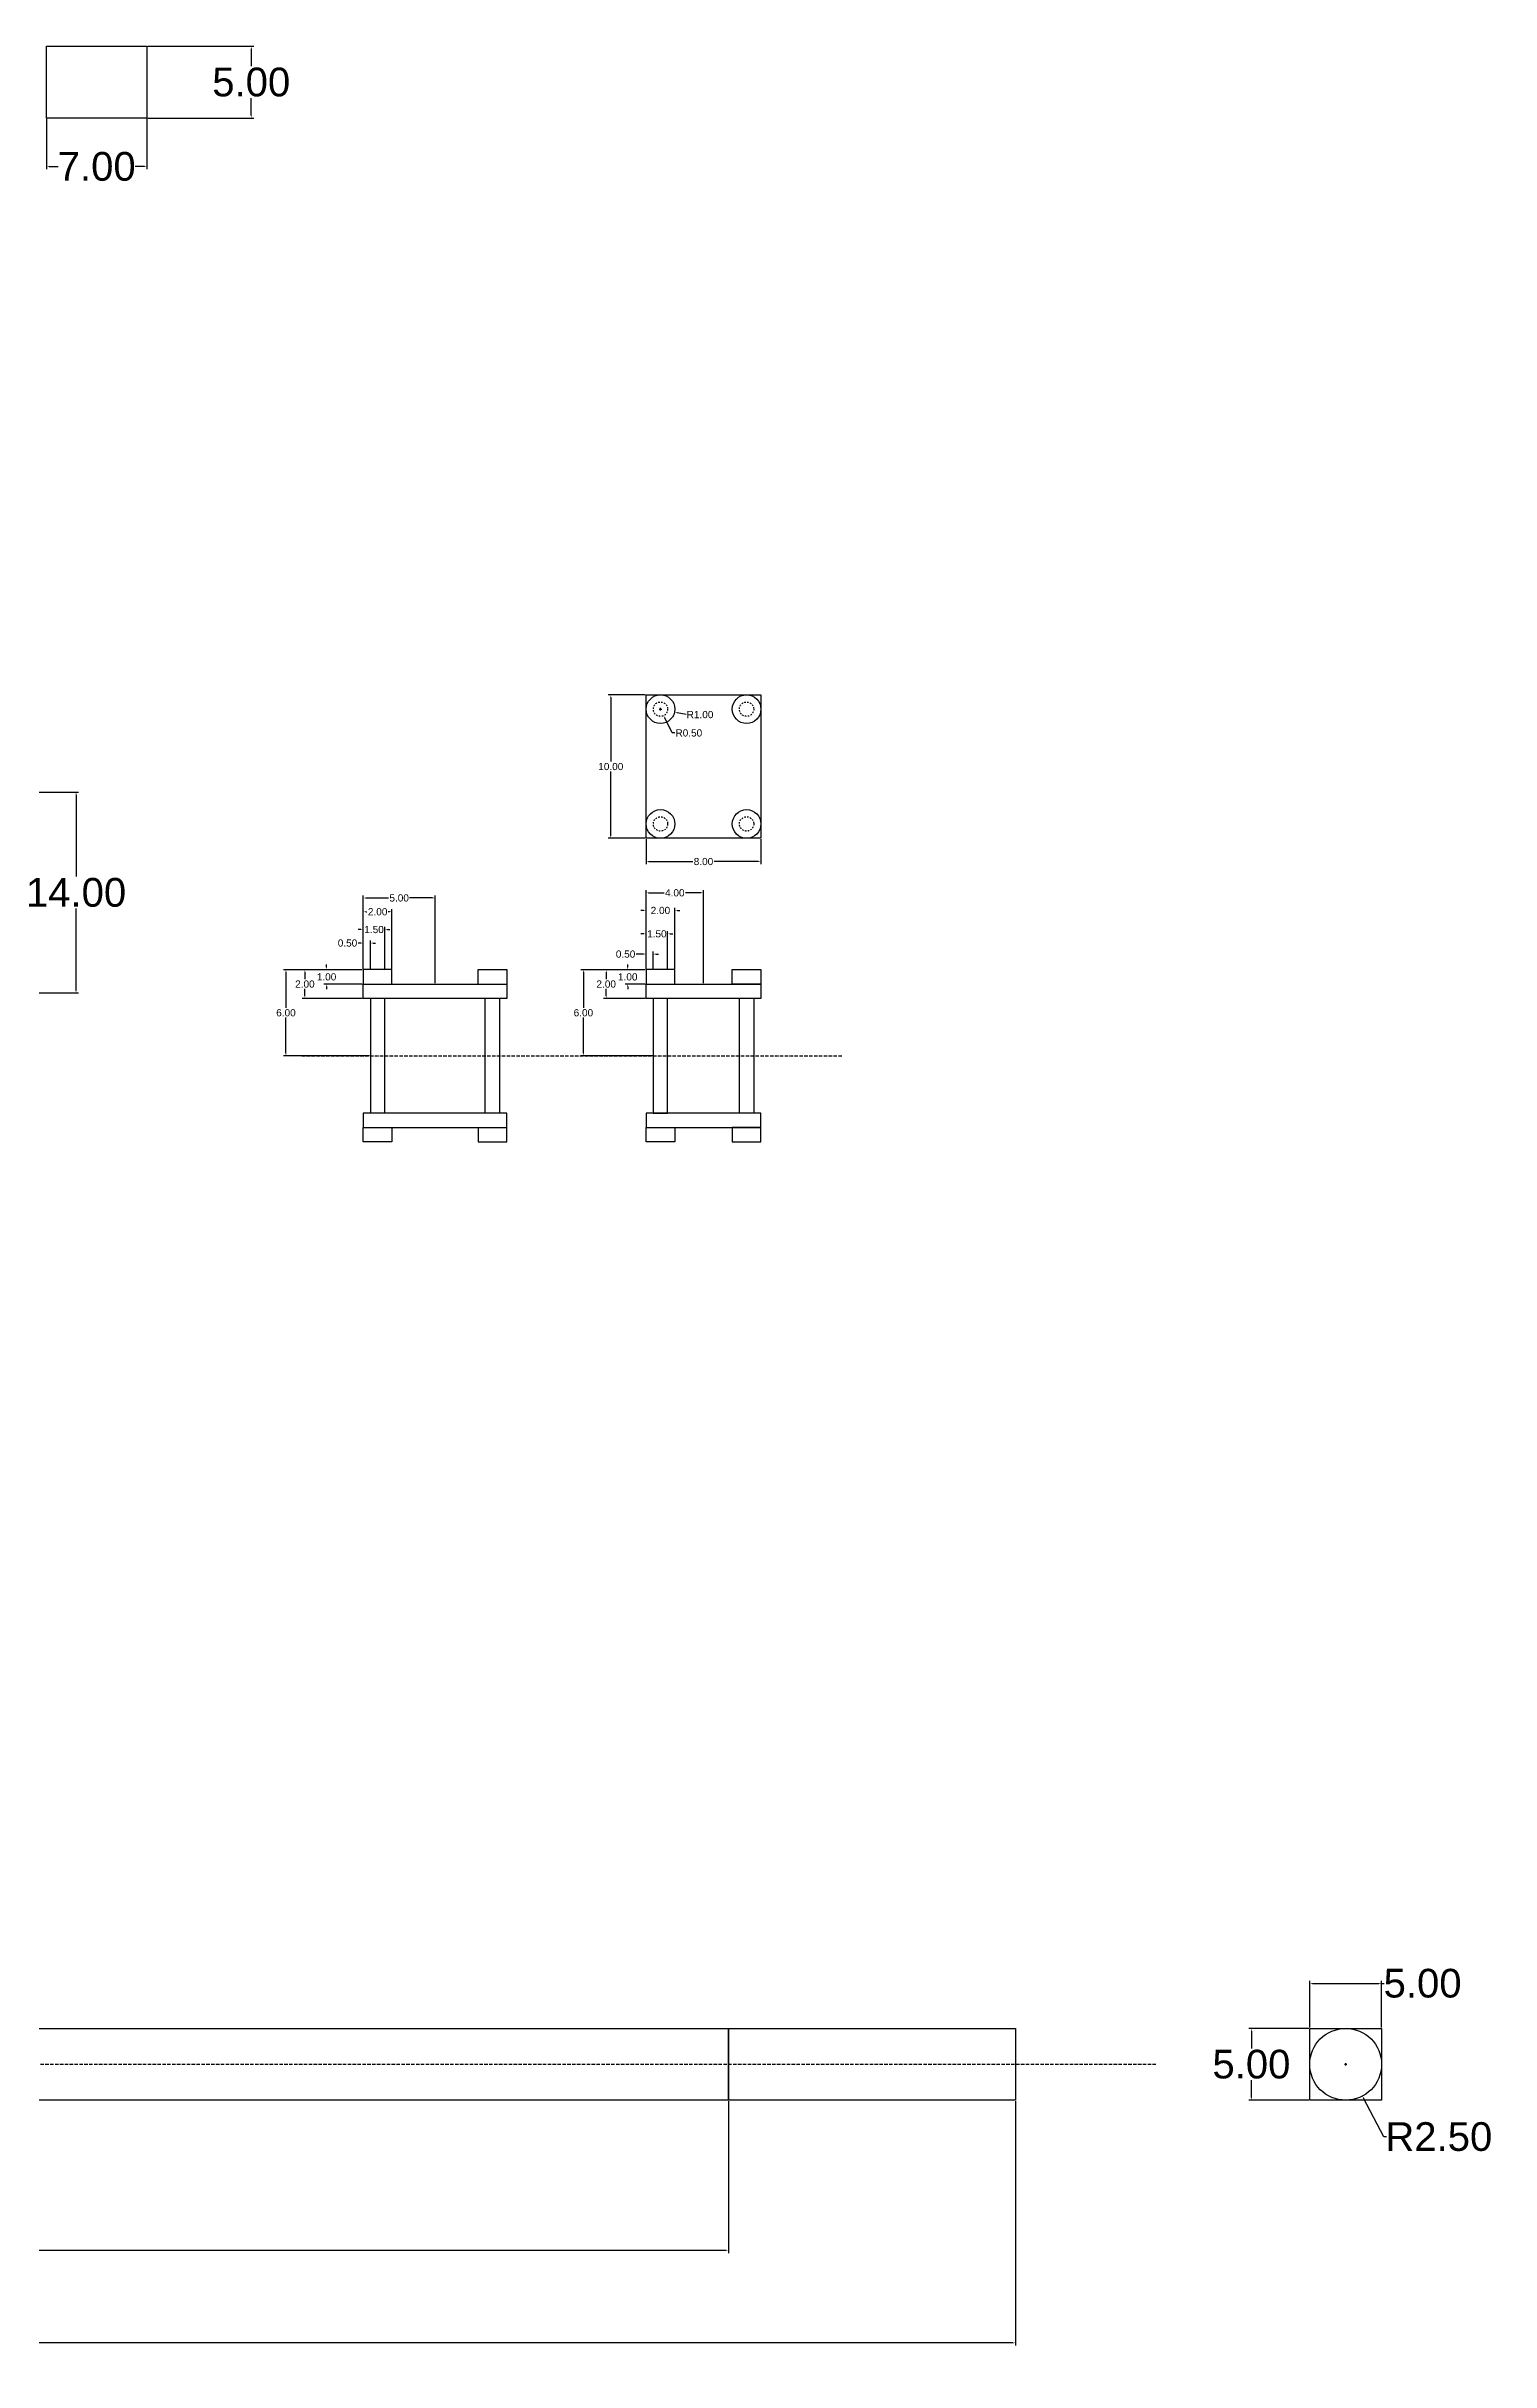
# Model space of a CAD drawing. Header units: millimetres. Extents: x 20 to 270, y 26 to 207.
# Drawn here: x 169.2 to 269.9, y 26.3 to 187.7 of the extents above; entities that cross this region are included whole.
import ezdxf

# ---------------------------------------------------------------- set-up
doc = ezdxf.new("R2010")
doc.units = ezdxf.units.MM
doc.header["$MEASUREMENT"] = 0
doc.linetypes.add('ACAD_ISO02W100', pattern=[15, 12, -3])
for name, color, linetype in [('cotari', 132, 'Continuous'), ('linii ajutatoare', 1, 'ACAD_ISO02W100'), ('osie', 104, 'Continuous'), ('prelungiri cabina', 11, 'Continuous'), ('prindere suspensii', 21, 'Continuous')]:
    doc.layers.add(name, color=color, linetype=linetype)
doc.styles.get("Standard").update_dxf_attribs({"font": 'arial.ttf'})
doc.dimstyles.new('Cotari', dxfattribs={"dimtxt": 2, "dimasz": 0.18, "dimexe": 0.18, "dimexo": 0.0625, "dimgap": 0.09, "dimtad": 0, "dimtih": 1, "dimtoh": 1, "dimzin": 0, "dimdsep": 46, "dimtxsty": 'Standard', "dimcen": 0.09, "dimadec": 0, "dimazin": 0, "dimtfac": 1, "dimtofl": 0, "dimtmove": 0, "dimatfit": 3, "dimfxl": 1, "dimtolj": 1, "dimtzin": 0, "dimarcsym": 0})
doc.dimstyles.new('Cotari mici', dxfattribs={"dimtxt": 0.5, "dimasz": 0.18, "dimexe": 0.18, "dimexo": 0.0625, "dimgap": 0.09, "dimtad": 0, "dimtih": 1, "dimtoh": 1, "dimzin": 0, "dimdsep": 46, "dimtxsty": 'Standard', "dimcen": 0.09, "dimadec": 0, "dimazin": 0, "dimtfac": 1, "dimtofl": 0, "dimtmove": 0, "dimatfit": 3, "dimfxl": 1, "dimtolj": 1, "dimtzin": 0, "dimarcsym": 0})

# ---------------------------------------------------------------- blocks, each defined once
blk = doc.blocks.new('*D3')
at = {"layer": 'cotari', "color": 0, "lineweight": -2, "ltscale": 0.02, "transparency": 16777216}
for p, q in [((46.74, 44.51), (46.74, 33.91)), ((216.74, 44.51), (216.74, 33.91)), ((46.92, 34.09), (127.59, 34.09)), ((216.56, 34.09), (135.88, 34.09))]:
    blk.add_line(p, q, dxfattribs=at)
at = {"layer": 'cotari', "color": 0, "ltscale": 0.02, "transparency": 16777216}
for points in [[(46.92, 34.12), (46.92, 34.06), (46.74, 34.09)], [(216.56, 34.12), (216.56, 34.06), (216.74, 34.09)]]:
    blk.add_solid(points, dxfattribs=at)
at = {"layer": 'Defpoints', "color": 0, "ltscale": 0.02, "transparency": 16777216}
for p in [(46.74, 44.57), (216.74, 44.57), (216.74, 34.09)]:
    blk.add_point(p, dxfattribs=at)
at = {"layer": 'cotari', "color": 0, "ltscale": 0.02, "transparency": 16777216, "insert": (131.74, 34.09), "char_height": 2, "attachment_point": 5}
blk.add_mtext('\\A1;170.00', dxfattribs=at)
blk = doc.blocks.new('*D4')
at = {"layer": 'cotari', "color": 0, "lineweight": -2, "ltscale": 0.02, "transparency": 16777216}
for p, q in [((46.74, 44.51), (46.74, 27.47)), ((236.74, 44.51), (236.74, 27.47)), ((46.92, 27.65), (137.59, 27.65)), ((236.56, 27.65), (145.88, 27.65))]:
    blk.add_line(p, q, dxfattribs=at)
at = {"layer": 'cotari', "color": 0, "ltscale": 0.02, "transparency": 16777216}
for points in [[(46.92, 27.68), (46.92, 27.62), (46.74, 27.65)], [(236.56, 27.68), (236.56, 27.62), (236.74, 27.65)]]:
    blk.add_solid(points, dxfattribs=at)
at = {"layer": 'Defpoints', "color": 0, "ltscale": 0.02, "transparency": 16777216}
for p in [(46.74, 44.57), (236.74, 44.57), (236.74, 27.65)]:
    blk.add_point(p, dxfattribs=at)
at = {"layer": 'cotari', "color": 0, "ltscale": 0.02, "transparency": 16777216, "insert": (141.74, 27.65), "char_height": 2, "attachment_point": 5}
blk.add_mtext('\\A1;190.00', dxfattribs=at)
blk = doc.blocks.new('*D5')
at = {"layer": 'cotari', "color": 0, "lineweight": -2, "ltscale": 0.02, "transparency": 16777216}
for p, q in [((257.19, 49.57), (253, 49.57)), ((253.18, 49.39), (253.18, 48.18)), ((253.18, 44.75), (253.18, 45.96)), ((257.19, 44.57), (253, 44.57))]:
    blk.add_line(p, q, dxfattribs=at)
at = {"layer": 'cotari', "color": 0, "ltscale": 0.02, "transparency": 16777216}
for points in [[(253.15, 49.39), (253.21, 49.39), (253.18, 49.57)], [(253.15, 44.75), (253.21, 44.75), (253.18, 44.57)]]:
    blk.add_solid(points, dxfattribs=at)
at = {"layer": 'Defpoints', "color": 0, "ltscale": 0.02, "transparency": 16777216}
for p in [(257.25, 49.57), (253.18, 44.57), (257.25, 44.57)]:
    blk.add_point(p, dxfattribs=at)
at = {"layer": 'cotari', "color": 0, "ltscale": 0.02, "transparency": 16777216, "insert": (253.18, 47.07), "char_height": 2, "attachment_point": 5}
blk.add_mtext('\\A1;5.00', dxfattribs=at)
blk = doc.blocks.new('*D6')
at = {"layer": 'cotari', "color": 0, "lineweight": -2, "ltscale": 0.02, "transparency": 16777216}
for p, q in [((257.25, 49.63), (257.25, 52.89)), ((257.43, 52.71), (262.07, 52.71)), ((262.25, 49.63), (262.25, 52.89)), ((262.25, 52.71), (262.43, 52.71))]:
    blk.add_line(p, q, dxfattribs=at)
at = {"layer": 'cotari', "color": 0, "ltscale": 0.02, "transparency": 16777216}
for points in [[(257.43, 52.74), (257.43, 52.68), (257.25, 52.71)], [(262.07, 52.74), (262.07, 52.68), (262.25, 52.71)]]:
    blk.add_solid(points, dxfattribs=at)
at = {"layer": 'Defpoints', "color": 0, "ltscale": 0.02, "transparency": 16777216}
for p in [(262.25, 52.71), (257.25, 49.57), (262.25, 49.57)]:
    blk.add_point(p, dxfattribs=at)
at = {"layer": 'cotari', "color": 0, "ltscale": 0.02, "transparency": 16777216, "insert": (265.11, 52.71), "char_height": 2, "attachment_point": 5}
blk.add_mtext('\\A1;5.00', dxfattribs=at)
blk = doc.blocks.new('*D7')
at = {"layer": 'cotari', "color": 0, "lineweight": -2, "ltscale": 0.02, "transparency": 16777216}
for p, q in [((259.66, 47.07), (259.84, 47.07)), ((259.75, 46.98), (259.75, 47.16)), ((262.42, 42.02), (261, 44.7)), ((262.6, 42.02), (262.42, 42.02))]:
    blk.add_line(p, q, dxfattribs=at)
at = {"layer": 'cotari', "color": 0, "ltscale": 0.02, "transparency": 16777216}
blk.add_solid([(261.03, 44.71), (260.97, 44.69), (260.92, 44.86)], dxfattribs=at)
at = {"layer": 'Defpoints', "color": 0, "ltscale": 0.02, "transparency": 16777216}
for p in [(259.75, 47.07), (260.92, 44.86)]:
    blk.add_point(p, dxfattribs=at)
at = {"layer": 'cotari', "color": 0, "ltscale": 0.02, "transparency": 16777216, "insert": (266.24, 42.02), "char_height": 2, "attachment_point": 5}
blk.add_mtext('\\A1;R2.50', dxfattribs=at)
blk = doc.blocks.new('*D11')
at = {"layer": 'cotari', "color": 0, "lineweight": -2, "ltscale": 0.02, "transparency": 16777216}
for p, q in [((169.2, 182.66), (169.2, 179.16)), ((176.2, 182.66), (176.2, 179.16)), ((169.38, 179.34), (170.02, 179.34)), ((176.02, 179.34), (175.37, 179.34))]:
    blk.add_line(p, q, dxfattribs=at)
at = {"layer": 'cotari', "color": 0, "ltscale": 0.02, "transparency": 16777216}
for points in [[(169.38, 179.37), (169.38, 179.31), (169.2, 179.34)], [(176.02, 179.37), (176.02, 179.31), (176.2, 179.34)]]:
    blk.add_solid(points, dxfattribs=at)
at = {"layer": 'Defpoints', "color": 0, "ltscale": 0.02, "transparency": 16777216}
for p in [(169.2, 182.72), (176.2, 182.72), (176.2, 179.34)]:
    blk.add_point(p, dxfattribs=at)
at = {"layer": 'cotari', "color": 0, "ltscale": 0.02, "transparency": 16777216, "insert": (172.7, 179.34), "char_height": 2, "attachment_point": 5}
blk.add_mtext('\\A1;7.00', dxfattribs=at)
blk = doc.blocks.new('*D12')
at = {"layer": 'cotari', "color": 0, "lineweight": -2, "ltscale": 0.02, "transparency": 16777216}
for p, q in [((176.26, 187.72), (183.65, 187.72)), ((183.47, 187.54), (183.47, 186.33)), ((183.47, 182.9), (183.47, 184.11)), ((176.26, 182.72), (183.65, 182.72))]:
    blk.add_line(p, q, dxfattribs=at)
at = {"layer": 'cotari', "color": 0, "ltscale": 0.02, "transparency": 16777216}
for points in [[(183.44, 187.54), (183.5, 187.54), (183.47, 187.72)], [(183.44, 182.9), (183.5, 182.9), (183.47, 182.72)]]:
    blk.add_solid(points, dxfattribs=at)
at = {"layer": 'Defpoints', "color": 0, "ltscale": 0.02, "transparency": 16777216}
for p in [(176.2, 187.72), (183.47, 187.72), (176.2, 182.72)]:
    blk.add_point(p, dxfattribs=at)
at = {"layer": 'cotari', "color": 0, "ltscale": 0.02, "transparency": 16777216, "insert": (183.47, 185.22), "char_height": 2, "attachment_point": 5}
blk.add_mtext('\\A1;5.00', dxfattribs=at)
blk = doc.blocks.new('*D19')
at = {"layer": 'cotari', "color": 0, "lineweight": -2, "ltscale": 0.02, "transparency": 16777216}
for p, q in [((148.38, 135.74), (171.44, 135.74)), ((171.26, 135.56), (171.26, 129.85)), ((171.26, 121.92), (171.26, 127.63)), ((148.38, 121.74), (171.44, 121.74))]:
    blk.add_line(p, q, dxfattribs=at)
at = {"layer": 'cotari', "color": 0, "ltscale": 0.02, "transparency": 16777216}
for points in [[(171.23, 135.56), (171.29, 135.56), (171.26, 135.74)], [(171.23, 121.92), (171.29, 121.92), (171.26, 121.74)]]:
    blk.add_solid(points, dxfattribs=at)
at = {"layer": 'Defpoints', "color": 0, "ltscale": 0.02, "transparency": 16777216}
for p in [(148.32, 135.74), (171.26, 135.74), (148.32, 121.74)]:
    blk.add_point(p, dxfattribs=at)
at = {"layer": 'cotari', "color": 0, "ltscale": 0.02, "transparency": 16777216, "insert": (171.26, 128.74), "char_height": 2, "attachment_point": 5}
blk.add_mtext('\\A1;14.00', dxfattribs=at)
blk = doc.blocks.new('*D33')
at = {"layer": 'cotari', "color": 0, "lineweight": -2, "ltscale": 0.02, "transparency": 16777216}
for p, q in [((191.1, 125.22), (190.92, 125.22)), ((191.28, 123.43), (191.28, 125.4)), ((191.78, 123.43), (191.78, 125.4)), ((191.96, 125.22), (192.14, 125.22))]:
    blk.add_line(p, q, dxfattribs=at)
at = {"layer": 'cotari', "color": 0, "ltscale": 0.02, "transparency": 16777216}
for points in [[(191.1, 125.25), (191.1, 125.19), (191.28, 125.22)], [(191.96, 125.25), (191.96, 125.19), (191.78, 125.22)]]:
    blk.add_solid(points, dxfattribs=at)
at = {"layer": 'Defpoints', "color": 0, "ltscale": 0.02, "transparency": 16777216}
for p in [(191.78, 125.22), (191.28, 123.36), (191.78, 123.36)]:
    blk.add_point(p, dxfattribs=at)
at = {"layer": 'cotari', "color": 0, "ltscale": 0.02, "transparency": 16777216, "insert": (190.18, 125.22), "char_height": 0.5, "attachment_point": 5}
blk.add_mtext('\\A1;0.50', dxfattribs=at)
blk = doc.blocks.new('*D34')
at = {"layer": 'cotari', "color": 0, "lineweight": -2, "ltscale": 0.02, "transparency": 16777216}
for p, q in [((191.1, 126.16), (190.92, 126.16)), ((191.28, 123.43), (191.28, 126.34)), ((192.78, 123.43), (192.78, 126.34)), ((192.96, 126.16), (193.14, 126.16))]:
    blk.add_line(p, q, dxfattribs=at)
at = {"layer": 'cotari', "color": 0, "ltscale": 0.02, "transparency": 16777216}
for points in [[(191.1, 126.19), (191.1, 126.13), (191.28, 126.16)], [(192.96, 126.19), (192.96, 126.13), (192.78, 126.16)]]:
    blk.add_solid(points, dxfattribs=at)
at = {"layer": 'Defpoints', "color": 0, "ltscale": 0.02, "transparency": 16777216}
for p in [(192.78, 126.16), (191.28, 123.36), (192.78, 123.36)]:
    blk.add_point(p, dxfattribs=at)
at = {"layer": 'cotari', "color": 0, "ltscale": 0.02, "transparency": 16777216, "insert": (192.03, 126.16), "char_height": 0.5, "attachment_point": 5}
blk.add_mtext('\\A1;1.50', dxfattribs=at)
blk = doc.blocks.new('*D35')
at = {"layer": 'cotari', "color": 0, "lineweight": -2, "ltscale": 0.02, "transparency": 16777216}
for p, q in [((191.28, 123.43), (191.28, 127.58)), ((193.28, 123.43), (193.28, 127.58)), ((191.46, 127.4), (191.53, 127.4)), ((193.1, 127.4), (193.02, 127.4))]:
    blk.add_line(p, q, dxfattribs=at)
at = {"layer": 'cotari', "color": 0, "ltscale": 0.02, "transparency": 16777216}
for points in [[(191.46, 127.43), (191.46, 127.37), (191.28, 127.4)], [(193.1, 127.43), (193.1, 127.37), (193.28, 127.4)]]:
    blk.add_solid(points, dxfattribs=at)
at = {"layer": 'Defpoints', "color": 0, "ltscale": 0.02, "transparency": 16777216}
for p in [(193.28, 127.4), (191.28, 123.36), (193.28, 123.36)]:
    blk.add_point(p, dxfattribs=at)
at = {"layer": 'cotari', "color": 0, "ltscale": 0.02, "transparency": 16777216, "insert": (192.28, 127.4), "char_height": 0.5, "attachment_point": 5}
blk.add_mtext('\\A1;2.00', dxfattribs=at)
blk = doc.blocks.new('*D36')
at = {"layer": 'cotari', "color": 0, "lineweight": -2, "ltscale": 0.02, "transparency": 16777216}
for p, q in [((191.28, 123.43), (191.28, 128.54)), ((191.46, 128.36), (193.04, 128.36)), ((196.1, 128.36), (194.51, 128.36)), ((196.28, 122.43), (196.28, 128.54))]:
    blk.add_line(p, q, dxfattribs=at)
at = {"layer": 'cotari', "color": 0, "ltscale": 0.02, "transparency": 16777216}
for points in [[(191.46, 128.39), (191.46, 128.33), (191.28, 128.36)], [(196.1, 128.39), (196.1, 128.33), (196.28, 128.36)]]:
    blk.add_solid(points, dxfattribs=at)
at = {"layer": 'Defpoints', "color": 0, "ltscale": 0.02, "transparency": 16777216}
for p in [(196.28, 128.36), (191.28, 123.36), (196.28, 122.36)]:
    blk.add_point(p, dxfattribs=at)
at = {"layer": 'cotari', "color": 0, "ltscale": 0.02, "transparency": 16777216, "insert": (193.78, 128.36), "char_height": 0.5, "attachment_point": 5}
blk.add_mtext('\\A1;5.00', dxfattribs=at)
blk = doc.blocks.new('*D37')
at = {"layer": 'cotari', "color": 0, "lineweight": -2, "ltscale": 0.02, "transparency": 16777216}
for p, q in [((191.21, 123.36), (188.54, 123.36)), ((188.72, 123.54), (188.72, 123.72)), ((191.21, 122.36), (188.54, 122.36)), ((188.72, 122.18), (188.72, 122))]:
    blk.add_line(p, q, dxfattribs=at)
at = {"layer": 'cotari', "color": 0, "ltscale": 0.02, "transparency": 16777216}
for points in [[(188.69, 123.54), (188.75, 123.54), (188.72, 123.36)], [(188.69, 122.18), (188.75, 122.18), (188.72, 122.36)]]:
    blk.add_solid(points, dxfattribs=at)
at = {"layer": 'Defpoints', "color": 0, "ltscale": 0.02, "transparency": 16777216}
for p in [(191.28, 123.36), (188.72, 122.36), (191.28, 122.36)]:
    blk.add_point(p, dxfattribs=at)
at = {"layer": 'cotari', "color": 0, "ltscale": 0.02, "transparency": 16777216, "insert": (188.72, 122.86), "char_height": 0.5, "attachment_point": 5}
blk.add_mtext('\\A1;1.00', dxfattribs=at)
blk = doc.blocks.new('*D38')
at = {"layer": 'cotari', "color": 0, "lineweight": -2, "ltscale": 0.02, "transparency": 16777216}
for p, q in [((191.21, 123.36), (187.03, 123.36)), ((187.21, 123.18), (187.21, 122.71)), ((191.21, 121.36), (187.03, 121.36)), ((187.21, 121.54), (187.21, 122.02))]:
    blk.add_line(p, q, dxfattribs=at)
at = {"layer": 'cotari', "color": 0, "ltscale": 0.02, "transparency": 16777216}
for points in [[(187.18, 123.18), (187.24, 123.18), (187.21, 123.36)], [(187.18, 121.54), (187.24, 121.54), (187.21, 121.36)]]:
    blk.add_solid(points, dxfattribs=at)
at = {"layer": 'Defpoints', "color": 0, "ltscale": 0.02, "transparency": 16777216}
for p in [(191.28, 123.36), (187.21, 121.36), (191.28, 121.36)]:
    blk.add_point(p, dxfattribs=at)
at = {"layer": 'cotari', "color": 0, "ltscale": 0.02, "transparency": 16777216, "insert": (187.21, 122.36), "char_height": 0.5, "attachment_point": 5}
blk.add_mtext('\\A1;2.00', dxfattribs=at)
blk = doc.blocks.new('*D39')
at = {"layer": 'cotari', "color": 0, "lineweight": -2, "ltscale": 0.02, "transparency": 16777216}
for p, q in [((191.21, 123.36), (185.71, 123.36)), ((185.89, 123.18), (185.89, 120.71)), ((185.89, 117.54), (185.89, 120.02)), ((191.71, 117.36), (185.71, 117.36))]:
    blk.add_line(p, q, dxfattribs=at)
at = {"layer": 'cotari', "color": 0, "ltscale": 0.02, "transparency": 16777216}
for points in [[(185.86, 123.18), (185.92, 123.18), (185.89, 123.36)], [(185.86, 117.54), (185.92, 117.54), (185.89, 117.36)]]:
    blk.add_solid(points, dxfattribs=at)
at = {"layer": 'Defpoints', "color": 0, "ltscale": 0.02, "transparency": 16777216}
for p in [(191.28, 123.36), (185.89, 117.36), (191.78, 117.36)]:
    blk.add_point(p, dxfattribs=at)
at = {"layer": 'cotari', "color": 0, "ltscale": 0.02, "transparency": 16777216, "insert": (185.89, 120.36), "char_height": 0.5, "attachment_point": 5}
blk.add_mtext('\\A1;6.00', dxfattribs=at)
blk = doc.blocks.new('*D40')
at = {"layer": 'cotari', "color": 0, "lineweight": -2, "ltscale": 0.02, "transparency": 16777216}
for p, q in [((210.81, 124.45), (210.3, 124.45)), ((210.99, 123.43), (210.99, 124.63)), ((211.49, 123.43), (211.49, 124.63)), ((211.67, 124.45), (211.85, 124.45))]:
    blk.add_line(p, q, dxfattribs=at)
at = {"layer": 'cotari', "color": 0, "ltscale": 0.02, "transparency": 16777216}
for points in [[(210.81, 124.48), (210.81, 124.42), (210.99, 124.45)], [(211.67, 124.48), (211.67, 124.42), (211.49, 124.45)]]:
    blk.add_solid(points, dxfattribs=at)
at = {"layer": 'Defpoints', "color": 0, "ltscale": 0.02, "transparency": 16777216}
for p in [(211.49, 124.45), (210.99, 123.36), (211.49, 123.36)]:
    blk.add_point(p, dxfattribs=at)
at = {"layer": 'cotari', "color": 0, "ltscale": 0.02, "transparency": 16777216, "insert": (209.56, 124.45), "char_height": 0.5, "attachment_point": 5}
blk.add_mtext('\\A1;0.50', dxfattribs=at)
blk = doc.blocks.new('*D41')
at = {"layer": 'cotari', "color": 0, "lineweight": -2, "ltscale": 0.02, "transparency": 16777216}
for p, q in [((210.99, 123.43), (210.99, 126.04)), ((212.49, 123.43), (212.49, 126.04)), ((210.81, 125.86), (210.63, 125.86)), ((212.67, 125.86), (212.85, 125.86))]:
    blk.add_line(p, q, dxfattribs=at)
at = {"layer": 'cotari', "color": 0, "ltscale": 0.02, "transparency": 16777216}
for points in [[(210.81, 125.89), (210.81, 125.83), (210.99, 125.86)], [(212.67, 125.89), (212.67, 125.83), (212.49, 125.86)]]:
    blk.add_solid(points, dxfattribs=at)
at = {"layer": 'Defpoints', "color": 0, "ltscale": 0.02, "transparency": 16777216}
for p in [(212.49, 125.86), (210.99, 123.36), (212.49, 123.36)]:
    blk.add_point(p, dxfattribs=at)
at = {"layer": 'cotari', "color": 0, "ltscale": 0.02, "transparency": 16777216, "insert": (211.74, 125.86), "char_height": 0.5, "attachment_point": 5}
blk.add_mtext('\\A1;1.50', dxfattribs=at)
blk = doc.blocks.new('*D42')
at = {"layer": 'cotari', "color": 0, "lineweight": -2, "ltscale": 0.02, "transparency": 16777216}
for p, q in [((210.81, 127.49), (210.63, 127.49)), ((210.99, 123.43), (210.99, 127.67)), ((212.99, 123.43), (212.99, 127.67)), ((213.17, 127.49), (213.35, 127.49))]:
    blk.add_line(p, q, dxfattribs=at)
at = {"layer": 'cotari', "color": 0, "ltscale": 0.02, "transparency": 16777216}
for points in [[(210.81, 127.52), (210.81, 127.46), (210.99, 127.49)], [(213.17, 127.52), (213.17, 127.46), (212.99, 127.49)]]:
    blk.add_solid(points, dxfattribs=at)
at = {"layer": 'Defpoints', "color": 0, "ltscale": 0.02, "transparency": 16777216}
for p in [(212.99, 127.49), (210.99, 123.36), (212.99, 123.36)]:
    blk.add_point(p, dxfattribs=at)
at = {"layer": 'cotari', "color": 0, "ltscale": 0.02, "transparency": 16777216, "insert": (211.99, 127.49), "char_height": 0.5, "attachment_point": 5}
blk.add_mtext('\\A1;2.00', dxfattribs=at)
blk = doc.blocks.new('*D43')
at = {"layer": 'cotari', "color": 0, "lineweight": -2, "ltscale": 0.02, "transparency": 16777216}
for p, q in [((210.99, 123.43), (210.99, 128.9)), ((211.17, 128.72), (212.24, 128.72)), ((214.81, 128.72), (213.74, 128.72)), ((214.99, 122.43), (214.99, 128.9))]:
    blk.add_line(p, q, dxfattribs=at)
at = {"layer": 'cotari', "color": 0, "ltscale": 0.02, "transparency": 16777216}
for points in [[(211.17, 128.75), (211.17, 128.69), (210.99, 128.72)], [(214.81, 128.75), (214.81, 128.69), (214.99, 128.72)]]:
    blk.add_solid(points, dxfattribs=at)
at = {"layer": 'Defpoints', "color": 0, "ltscale": 0.02, "transparency": 16777216}
for p in [(214.99, 128.72), (210.99, 123.36), (214.99, 122.36)]:
    blk.add_point(p, dxfattribs=at)
at = {"layer": 'cotari', "color": 0, "ltscale": 0.02, "transparency": 16777216, "insert": (212.99, 128.72), "char_height": 0.5, "attachment_point": 5}
blk.add_mtext('\\A1;4.00', dxfattribs=at)
blk = doc.blocks.new('*D44')
at = {"layer": 'cotari', "color": 0, "lineweight": -2, "ltscale": 0.02, "transparency": 16777216}
for p, q in [((210.93, 123.36), (209.53, 123.36)), ((209.71, 123.54), (209.71, 123.72)), ((210.93, 122.36), (209.53, 122.36)), ((209.71, 122.18), (209.71, 122))]:
    blk.add_line(p, q, dxfattribs=at)
at = {"layer": 'cotari', "color": 0, "ltscale": 0.02, "transparency": 16777216}
for points in [[(209.68, 123.54), (209.74, 123.54), (209.71, 123.36)], [(209.68, 122.18), (209.74, 122.18), (209.71, 122.36)]]:
    blk.add_solid(points, dxfattribs=at)
at = {"layer": 'Defpoints', "color": 0, "ltscale": 0.02, "transparency": 16777216}
for p in [(210.99, 123.36), (209.71, 122.36), (210.99, 122.36)]:
    blk.add_point(p, dxfattribs=at)
at = {"layer": 'cotari', "color": 0, "ltscale": 0.02, "transparency": 16777216, "insert": (209.71, 122.86), "char_height": 0.5, "attachment_point": 5}
blk.add_mtext('\\A1;1.00', dxfattribs=at)
blk = doc.blocks.new('*D45')
at = {"layer": 'cotari', "color": 0, "lineweight": -2, "ltscale": 0.02, "transparency": 16777216}
for p, q in [((210.93, 123.36), (208.03, 123.36)), ((208.21, 123.18), (208.21, 122.71)), ((210.93, 121.36), (208.03, 121.36)), ((208.21, 121.54), (208.21, 122.02))]:
    blk.add_line(p, q, dxfattribs=at)
at = {"layer": 'cotari', "color": 0, "ltscale": 0.02, "transparency": 16777216}
for points in [[(208.18, 123.18), (208.24, 123.18), (208.21, 123.36)], [(208.18, 121.54), (208.24, 121.54), (208.21, 121.36)]]:
    blk.add_solid(points, dxfattribs=at)
at = {"layer": 'Defpoints', "color": 0, "ltscale": 0.02, "transparency": 16777216}
for p in [(210.99, 123.36), (208.21, 121.36), (210.99, 121.36)]:
    blk.add_point(p, dxfattribs=at)
at = {"layer": 'cotari', "color": 0, "ltscale": 0.02, "transparency": 16777216, "insert": (208.21, 122.36), "char_height": 0.5, "attachment_point": 5}
blk.add_mtext('\\A1;2.00', dxfattribs=at)
blk = doc.blocks.new('*D46')
at = {"layer": 'cotari', "color": 0, "lineweight": -2, "ltscale": 0.02, "transparency": 16777216}
for p, q in [((210.93, 123.36), (206.44, 123.36)), ((206.62, 123.18), (206.62, 120.71)), ((206.62, 117.54), (206.62, 120.02)), ((211.43, 117.36), (206.44, 117.36))]:
    blk.add_line(p, q, dxfattribs=at)
at = {"layer": 'cotari', "color": 0, "ltscale": 0.02, "transparency": 16777216}
for points in [[(206.59, 123.18), (206.65, 123.18), (206.62, 123.36)], [(206.59, 117.54), (206.65, 117.54), (206.62, 117.36)]]:
    blk.add_solid(points, dxfattribs=at)
at = {"layer": 'Defpoints', "color": 0, "ltscale": 0.02, "transparency": 16777216}
for p in [(210.99, 123.36), (206.62, 117.36), (211.49, 117.36)]:
    blk.add_point(p, dxfattribs=at)
at = {"layer": 'cotari', "color": 0, "ltscale": 0.02, "transparency": 16777216, "insert": (206.62, 120.36), "char_height": 0.5, "attachment_point": 5}
blk.add_mtext('\\A1;6.00', dxfattribs=at)
blk = doc.blocks.new('*D47')
at = {"layer": 'cotari', "color": 0, "lineweight": -2, "ltscale": 0.02, "transparency": 16777216}
for p, q in [((210.93, 142.52), (208.35, 142.52)), ((208.53, 142.34), (208.53, 137.87)), ((208.53, 132.7), (208.53, 137.17)), ((210.93, 132.52), (208.35, 132.52))]:
    blk.add_line(p, q, dxfattribs=at)
at = {"layer": 'cotari', "color": 0, "ltscale": 0.02, "transparency": 16777216}
for points in [[(208.5, 142.34), (208.56, 142.34), (208.53, 142.52)], [(208.5, 132.7), (208.56, 132.7), (208.53, 132.52)]]:
    blk.add_solid(points, dxfattribs=at)
at = {"layer": 'Defpoints', "color": 0, "ltscale": 0.02, "transparency": 16777216}
for p in [(210.99, 142.52), (208.53, 132.52), (210.99, 132.52)]:
    blk.add_point(p, dxfattribs=at)
at = {"layer": 'cotari', "color": 0, "ltscale": 0.02, "transparency": 16777216, "insert": (208.53, 137.52), "char_height": 0.5, "attachment_point": 5}
blk.add_mtext('\\A1;10.00', dxfattribs=at)
blk = doc.blocks.new('*D48')
at = {"layer": 'cotari', "color": 0, "lineweight": -2, "ltscale": 0.02, "transparency": 16777216}
for p, q in [((210.99, 132.46), (210.99, 130.72)), ((218.99, 132.46), (218.99, 130.72)), ((211.17, 130.9), (214.25, 130.9)), ((218.81, 130.9), (215.73, 130.9))]:
    blk.add_line(p, q, dxfattribs=at)
at = {"layer": 'cotari', "color": 0, "ltscale": 0.02, "transparency": 16777216}
for points in [[(211.17, 130.93), (211.17, 130.87), (210.99, 130.9)], [(218.81, 130.93), (218.81, 130.87), (218.99, 130.9)]]:
    blk.add_solid(points, dxfattribs=at)
at = {"layer": 'Defpoints', "color": 0, "ltscale": 0.02, "transparency": 16777216}
for p in [(210.99, 132.52), (218.99, 132.52), (218.99, 130.9)]:
    blk.add_point(p, dxfattribs=at)
at = {"layer": 'cotari', "color": 0, "ltscale": 0.02, "transparency": 16777216, "insert": (214.99, 130.9), "char_height": 0.5, "attachment_point": 5}
blk.add_mtext('\\A1;8.00', dxfattribs=at)
blk = doc.blocks.new('*D49')
at = {"layer": 'cotari', "color": 0, "lineweight": -2, "ltscale": 0.02, "transparency": 16777216}
for p, q in [((211.9, 141.52), (212.08, 141.52)), ((211.99, 141.43), (211.99, 141.61)), ((213.78, 141.14), (213.15, 141.27))]:
    blk.add_line(p, q, dxfattribs=at)
at = {"layer": 'cotari', "color": 0, "ltscale": 0.02, "transparency": 16777216}
blk.add_solid([(213.15, 141.3), (213.14, 141.24), (212.97, 141.31)], dxfattribs=at)
at = {"layer": 'Defpoints', "color": 0, "ltscale": 0.02, "transparency": 16777216}
for p in [(211.99, 141.52), (212.97, 141.31)]:
    blk.add_point(p, dxfattribs=at)
at = {"layer": 'cotari', "color": 0, "ltscale": 0.02, "transparency": 16777216, "insert": (214.75, 141.14), "char_height": 0.5, "attachment_point": 5}
blk.add_mtext('\\A1;R1.00', dxfattribs=at)
blk = doc.blocks.new('*D50')
at = {"layer": 'cotari', "color": 0, "lineweight": -2, "ltscale": 0.02, "transparency": 16777216}
for p, q in [((211.9, 141.52), (212.08, 141.52)), ((211.99, 141.43), (211.99, 141.61)), ((212.81, 139.86), (212.29, 140.91)), ((212.99, 139.86), (212.81, 139.86))]:
    blk.add_line(p, q, dxfattribs=at)
at = {"layer": 'cotari', "color": 0, "ltscale": 0.02, "transparency": 16777216}
blk.add_solid([(212.32, 140.92), (212.27, 140.9), (212.21, 141.07)], dxfattribs=at)
at = {"layer": 'Defpoints', "color": 0, "ltscale": 0.02, "transparency": 16777216}
for p in [(211.99, 141.52), (212.21, 141.07)]:
    blk.add_point(p, dxfattribs=at)
at = {"layer": 'cotari', "color": 0, "ltscale": 0.02, "transparency": 16777216, "insert": (213.97, 139.86), "char_height": 0.5, "attachment_point": 5}
blk.add_mtext('\\A1;R0.50', dxfattribs=at)

msp = doc.modelspace()

# ---------------------------------------------------------------- linework, layer by layer
at = {"layer": 'linii ajutatoare', "ltscale": 0.02}
for p, q in [((186.993, 117.365), (224.707, 117.365)), ((38.894, 47.069), (246.519, 47.069))]:
    msp.add_line(p, q, dxfattribs=at)
at = {"layer": 'osie'}
for points in [[(66.739, 49.569), (216.739, 49.569), (216.739, 44.569), (66.739, 44.569)], [(216.739, 49.569), (236.739, 49.569), (236.739, 44.569), (216.739, 44.569)], [(257.249, 49.569), (262.249, 49.569), (262.249, 44.569), (257.249, 44.569)]]:
    msp.add_lwpolyline(points, close=True, dxfattribs=at)
msp.add_circle((259.749, 47.069), 2.5, dxfattribs=at)
at = {"layer": 'prelungiri cabina', "ltscale": 0.02}
msp.add_lwpolyline([(169.195, 187.721), (176.195, 187.721), (176.195, 182.721), (169.195, 182.721)], close=True, dxfattribs=at)
at = {"layer": 'prindere suspensii'}
for p, q in [((193.276, 123.365), (191.276, 123.365)), ((191.276, 123.365), (191.276, 122.365)), ((193.276, 122.365), (193.276, 123.365)), ((199.276, 122.365), (199.276, 123.365)), ((199.276, 123.365), (201.276, 123.365)), ((201.276, 123.365), (201.276, 122.365)), ((212.993, 123.365), (210.993, 123.365)), ((210.993, 123.365), (210.993, 122.365)), ((212.993, 122.365), (212.993, 123.365)), ((216.993, 122.365), (216.993, 123.365)), ((216.993, 123.365), (218.993, 123.365)), ((218.993, 123.365), (218.993, 122.365)), ((191.776, 121.365), (191.776, 113.365)), ((192.776, 113.365), (192.776, 121.365)), ((199.776, 113.365), (199.776, 121.365)), ((200.776, 121.365), (200.776, 113.365)), ((210.993, 122.365), (218.993, 122.365)), ((210.993, 121.365), (210.993, 122.365)), ((210.993, 122.365), (212.993, 122.365)), ((218.993, 121.365), (210.993, 121.365)), ((211.493, 121.365), (211.493, 113.365)), ((212.493, 113.365), (212.493, 121.365)), ((218.993, 122.365), (216.993, 122.365)), ((217.493, 113.365), (217.493, 121.365)), ((218.493, 121.365), (218.493, 113.365)), ((218.993, 122.365), (218.993, 121.365)), ((218.993, 113.365), (210.993, 113.365)), ((210.993, 113.365), (210.993, 112.365)), ((211.493, 113.365), (212.493, 113.365)), ((218.493, 113.365), (217.493, 113.365)), ((218.993, 112.365), (218.993, 113.365)), ((191.276, 111.365), (191.276, 112.365)), ((193.276, 111.365), (191.276, 111.365)), ((193.276, 112.365), (193.276, 111.365)), ((199.276, 112.365), (199.276, 111.365)), ((199.276, 111.365), (201.276, 111.365)), ((201.276, 111.365), (201.276, 112.365)), ((210.993, 112.365), (218.993, 112.365)), ((210.993, 112.365), (212.993, 112.365)), ((210.993, 111.365), (210.993, 112.365)), ((212.993, 111.365), (210.993, 111.365)), ((212.993, 112.365), (212.993, 111.365)), ((218.993, 112.365), (216.993, 112.365)), ((216.993, 112.365), (216.993, 111.365)), ((216.993, 111.365), (218.993, 111.365)), ((218.993, 111.365), (218.993, 112.365))]:
    msp.add_line(p, q, dxfattribs=at)
for points in [[(210.993, 142.52), (218.993, 142.52), (218.993, 132.52), (210.993, 132.52)], [(191.276, 122.365), (201.276, 122.365), (201.276, 121.365), (191.276, 121.365)], [(191.276, 112.365), (201.276, 112.365), (201.276, 113.365), (191.276, 113.365)]]:
    msp.add_lwpolyline(points, close=True, dxfattribs=at)
for centre in [(211.993, 141.52), (217.993, 141.52), (211.993, 133.52), (217.993, 133.52)]:
    msp.add_circle(centre, 1, dxfattribs=at)
at = {"layer": 'prindere suspensii', "linetype": 'ACAD_ISO02W100', "ltscale": 0.005}
for centre in [(211.993, 141.52), (217.993, 141.52), (211.993, 133.52), (217.993, 133.52)]:
    msp.add_circle(centre, 0.5, dxfattribs=at)

# ---------------------------------------------------------------- dimensions: what is measured, and where the dimension line sits
at = {"layer": 'cotari', "ltscale": 0.02}
for base, p1, p2, dimstyle, picture, middle in [((183.471, 187.721), (176.195, 182.721), (176.195, 187.721), 'Cotari', '*D12', (183.471, 185.221)), ((208.528, 132.52), (210.993, 142.52), (210.993, 132.52), 'Cotari mici', '*D47', (208.528, 137.52)), ((171.264, 135.739), (148.319, 121.739), (148.319, 135.739), 'Cotari', '*D19', (171.264, 128.739)), ((185.892, 117.365), (191.276, 123.365), (191.776, 117.365), 'Cotari mici', '*D39', (185.892, 120.365)), ((187.209, 121.365), (191.276, 123.365), (191.276, 121.365), 'Cotari mici', '*D38', (187.209, 122.365)), ((188.725, 122.365), (191.276, 123.365), (191.276, 122.365), 'Cotari mici', '*D37', (188.725, 122.865)), ((206.622, 117.365), (210.993, 123.365), (211.493, 117.365), 'Cotari mici', '*D46', (206.622, 120.365)), ((208.212, 121.365), (210.993, 123.365), (210.993, 121.365), 'Cotari mici', '*D45', (208.212, 122.365)), ((209.709, 122.365), (210.993, 123.365), (210.993, 122.365), 'Cotari mici', '*D44', (209.709, 122.865)), ((253.185, 44.569), (257.249, 49.569), (257.249, 44.569), 'Cotari', '*D5', (253.185, 47.069))]:
    dim = msp.add_linear_dim(base=base, p1=p1, p2=p2, angle=90, dimstyle=dimstyle, dxfattribs=at)
    dim.commit()
    dim.dimension.update_dxf_attribs({"geometry": picture, "text_midpoint": middle})
for base, p1, p2, dimstyle, picture, middle in [((176.195, 179.342), (169.195, 182.721), (176.195, 182.721), 'Cotari', '*D11', (172.695, 179.342)), ((218.993, 130.898), (210.993, 132.52), (218.993, 132.52), 'Cotari mici', '*D48', (214.993, 130.898)), ((212.993, 127.491), (210.993, 123.365), (212.993, 123.365), 'Cotari mici', '*D42', (211.993, 127.491)), ((214.993, 128.721), (210.993, 123.365), (214.993, 122.365), 'Cotari mici', '*D43', (212.993, 128.721)), ((212.493, 125.865), (210.993, 123.365), (212.493, 123.365), 'Cotari mici', '*D41', (211.743, 125.865)), ((262.249, 52.715), (257.249, 49.569), (262.249, 49.569), 'Cotari', '*D6', (265.113, 52.715)), ((216.739, 34.092), (46.739, 44.569), (216.739, 44.569), 'Cotari', '*D3', (131.739, 34.092)), ((236.739, 27.655), (46.739, 44.569), (236.739, 44.569), 'Cotari', '*D4', (141.739, 27.655))]:
    dim = msp.add_linear_dim(base=base, p1=p1, p2=p2, dimstyle=dimstyle, dxfattribs=at)
    dim.commit()
    dim.dimension.update_dxf_attribs({"geometry": picture, "text_midpoint": middle})
for center, mpoint, dimstyle, picture, middle in [((211.993, 141.52), (212.971, 141.309), 'Cotari mici', '*D49', (213.776, 141.136)), ((211.993, 141.52), (212.215, 141.072), 'Cotari mici', '*D50', (213.971, 139.864)), ((259.749, 47.069), (260.917, 44.859), 'Cotari', '*D7', (266.238, 42.022))]:
    dim = msp.add_radius_dim(center=center, mpoint=mpoint, dimstyle=dimstyle, dxfattribs=at)
    dim.commit()
    dim.dimension.update_dxf_attribs({"geometry": picture, "text_midpoint": middle, "dimtype": 164})
for base, p1, p2, picture, middle in [((196.276, 128.361), (191.276, 123.365), (196.276, 122.365), '*D36', (193.776, 128.361)), ((193.276, 127.395), (191.276, 123.365), (193.276, 123.365), '*D35', (192.276, 127.395)), ((192.776, 126.157), (191.276, 123.365), (192.776, 123.365), '*D34', (192.026, 126.157)), ((191.776, 125.224), (191.276, 123.365), (191.776, 123.365), '*D33', (190.177, 125.224)), ((211.493, 124.446), (210.993, 123.365), (211.493, 123.365), '*D40', (209.562, 124.446))]:
    dim = msp.add_linear_dim(base=base, p1=p1, p2=p2, dimstyle='Cotari mici', dxfattribs=at)
    dim.commit()
    dim.dimension.update_dxf_attribs({"geometry": picture, "text_midpoint": middle, "dimtype": 160})

doc.saveas('drawing.dxf')
